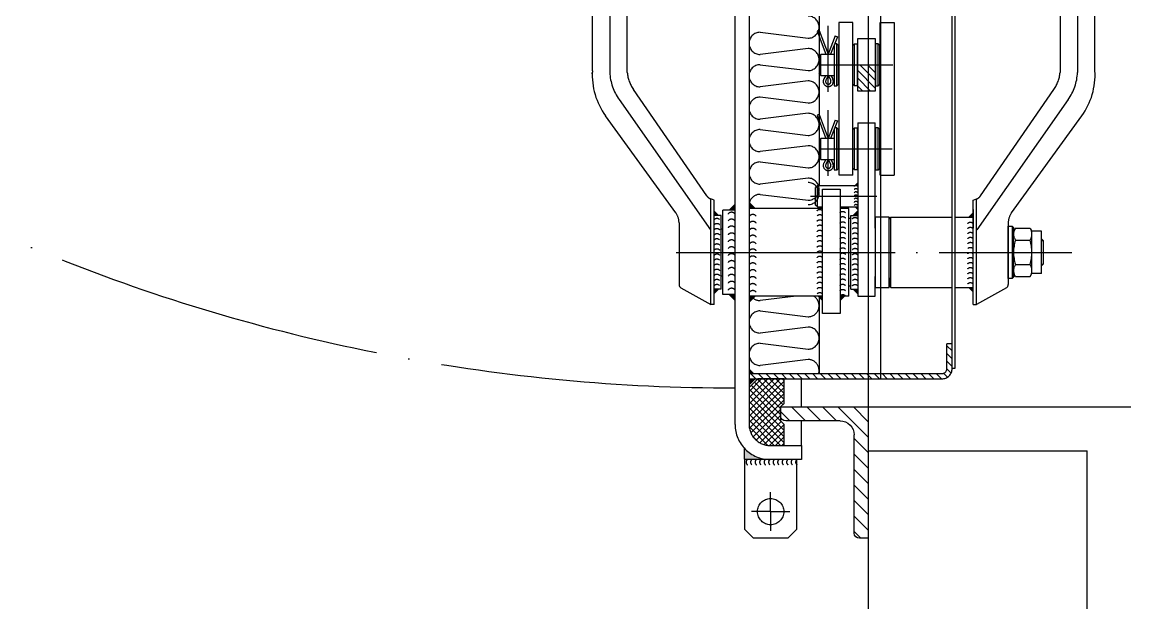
# Model space of a CAD drawing. Extents: x 1551 to 113148, y -1700 to 77018.
# Drawn here: x 23352 to 23985, y 27174 to 27506 of the extents above; entities that cross this region are included whole.
import ezdxf

# ---------------------------------------------------------------- set-up
doc = ezdxf.new("R2010")
doc.units = 0
doc.header["$LTSCALE"] = 500
doc.header["$MEASUREMENT"] = 0
doc.linetypes.add('CENTER', pattern=[3, 2.5, -0.25, 0, -0.25])
doc.linetypes.add('PHANTOM', pattern=[2.1, 1.25, -0.2, 0.125, -0.2, 0.125, -0.2])
doc.layers.get('0').update_dxf_attribs({"linetype": 'CONTINUOUS'})
doc.layers.add('S0PH1', color=7, linetype='PHANTOM')
pattern_1 = [(315, (-22385.13857272742, 4378.36953228787), (2.209708691207962, 2.20970869120796), [])]

# ---------------------------------------------------------------- blocks, each defined once
blk = doc.blocks.new('*U120', base_point=(264.596170203271, -143.4242987370699))
at = {"color": 0, "linetype": 'ByBlock'}
for centre, radius, start, end in [((232.8803225822628, -145.716029284598), 2.502392791018992, 306.9429082326873, 53.05709176731194), ((236.8250198780302, -145.716029284598), 2.50239279101898, 306.9429082326867, 53.0570917673133), ((240.7697171737975, -145.716029284598), 2.50239279101894, 306.9429082326858, 53.05709176731346), ((244.7144144695648, -145.716029284598), 2.50239279101898, 306.9429082326867, 53.0570917673133), ((248.6591117653322, -145.716029284598), 2.50239279101898, 306.9429082326867, 53.0570917673133), ((252.6038090610995, -145.716029284598), 2.50239279101898, 306.9429082326867, 53.0570917673133), ((256.5485063568668, -145.716029284598), 2.502392791019025, 306.9429082326884, 53.0570917673109), ((260.4932036526341, -145.716029284598), 2.502392791019048, 306.9429082326887, 53.0570917673113), ((264.4379009484014, -145.716029284598), 2.502392791019025, 306.9429082326884, 53.0570917673109), ((268.3825982441688, -145.716029284598), 2.502392791019048, 306.9429082326887, 53.0570917673113), ((272.3272955399361, -145.716029284598), 2.502392791019014, 306.9429082326877, 53.05709176731234), ((276.2719928357035, -145.716029284598), 2.502392791019014, 306.9429082326877, 53.05709176731234)]:
    blk.add_arc(centre, radius, start, end, dxfattribs=at)
blk = doc.blocks.new('*U118', base_point=(128.1455001054946, 293.9478394549487))
at = {"color": 0, "linetype": 'ByBlock'}
for centre, radius, start, end in [((105.7253254925412, 295.3219190895367), 1.876794593264289, 306.942908232687, 53.05709176731513), ((108.6232413076537, 295.3219190895368), 1.876794593264243, 306.9429082326859, 53.05709176731409), ((111.5211571227663, 295.3219190895367), 1.876794593264272, 306.9429082326863, 53.05709176731585), ((114.4190729378787, 295.3219190895367), 1.876794593264306, 306.9429082326876, 53.05709176731442), ((117.3169887529913, 295.3219190895368), 1.876794593264201, 306.9429082326842, 53.05709176731585), ((120.2149045681038, 295.3219190895367), 1.876794593264289, 306.942908232687, 53.05709176731513), ((123.1128203832164, 295.3219190895367), 1.876794593264263, 306.9429082326859, 53.05709176731617), ((126.0107361983289, 295.3219190895367), 1.876794593264297, 306.9429082326873, 53.05709176731482), ((128.9086520134414, 295.3219190895367), 1.87679459326428, 306.9429082326866, 53.05709176731545), ((131.8065678285539, 295.3219190895367), 1.876794593264314, 306.942908232688, 53.05709176731409), ((134.7044836436665, 295.3219190895367), 1.876794593264297, 306.9429082326873, 53.05709176731482), ((137.602399458779, 295.3219190895368), 1.876794593264235, 306.9429082326856, 53.05709176731442), ((140.5003152738915, 295.3219190895367), 1.87679459326428, 306.9429082326866, 53.05709176731545), ((143.398231089004, 295.3219190895367), 1.876794593264297, 306.9429082326873, 53.05709176731482)]:
    blk.add_arc(centre, radius, start, end, dxfattribs=at)
blk = doc.blocks.new('*U122', base_point=(575.7573960870468, 1345.550973974253))
at = {"color": 0, "linetype": 'ByBlock'}
for centre, radius, start, end in [((574.3199064861329, 1354.049124044602), 1.876794593319557, 36.9429082347019, 143.057091765903), ((574.319906486133, 1351.477695473203), 1.876794593302292, 36.94290823399941, 143.0570917666096), ((574.319906486133, 1348.906266901803), 1.876794593285074, 36.94290823330046, 143.0570917673086), ((574.319906486133, 1346.334838330403), 1.876794593267719, 36.9429082325959, 143.0570917680132), ((574.319906486133, 1343.763409759003), 1.8767945932505, 36.94290823189686, 143.0570917687123), ((574.319906486133, 1341.191981187448), 1.876794593326481, 36.94290823498143, 143.0570917656277), ((574.3199064861329, 1338.620552616048), 1.876794593309171, 36.94290823428031, 143.0570917663246), ((574.3199064861329, 1336.049124044649), 1.876794593291816, 36.94290823357575, 143.0570917670292)]:
    blk.add_arc(centre, radius, start, end, dxfattribs=at)
blk = doc.blocks.new('*U117', base_point=(112.3284696323399, 372.3700953744262))
at = {"color": 0, "linetype": 'ByBlock'}
for centre, radius, start, end in [((105.5103074330348, 373.8140997678111), 1.876794593264303, 306.9429082326884, 53.05709176731161), ((108.4548495594526, 373.8140997678111), 1.876794593264337, 306.9429082326897, 53.05709176731025), ((111.3993916858704, 373.8140997678111), 1.876794593264354, 306.9429082326905, 53.05709176730953), ((114.3439338122882, 373.8140997678111), 1.876794593264354, 306.9429082326905, 53.05709176730953), ((117.2884759387061, 373.8140997678111), 1.876794593264363, 306.9429082326907, 53.05709176730922), ((120.2330180651239, 373.8140997678111), 1.876794593264371, 306.9429082326911, 53.0570917673089), ((123.1775601915418, 373.8140997678111), 1.87679459326432, 306.942908232689, 53.05709176731097), ((126.1221023179596, 373.8140997678111), 1.876794593264354, 306.9429082326905, 53.05709176730953), ((129.0666444443775, 373.8140997678111), 1.876794593264354, 306.9429082326905, 53.05709176730953), ((132.0111865707953, 373.8140997678111), 1.876794593264354, 306.9429082326905, 53.05709176730953), ((134.9557286972132, 373.8140997678111), 1.87679459326432, 306.942908232689, 53.05709176731097), ((137.9002708236311, 373.8140997678111), 1.87679459326432, 306.942908232689, 53.05709176731097), ((140.8448129500489, 373.8140997678111), 1.876794593264354, 306.9429082326905, 53.05709176730953), ((143.7893550764667, 373.8140997678111), 1.876794593264371, 306.9429082326911, 53.0570917673089)]:
    blk.add_arc(centre, radius, start, end, dxfattribs=at)
blk = doc.blocks.new('*U119', base_point=(118.566279742492, 352.2607413274818))
at = {"color": 0, "linetype": 'ByBlock'}
for centre, radius, start, end in [((100.8784199376304, 353.8426763540574), 1.876794593264243, 306.9429082326859, 53.05709176731409), ((103.8452677578558, 353.8426763540574), 1.876794593264235, 306.9429082326856, 53.05709176731442), ((106.8121155780812, 353.8426763540574), 1.876794593264286, 306.9429082326876, 53.05709176731234), ((109.7789633983067, 353.8426763540574), 1.876794593264252, 306.9429082326863, 53.05709176731377), ((112.7458112185321, 353.8426763540574), 1.876794593264278, 306.9429082326873, 53.05709176731273), ((115.7126590387575, 353.8426763540573), 1.876794593264314, 306.942908232688, 53.05709176731409), ((118.679506858983, 353.8426763540574), 1.87679459326426, 306.9429082326866, 53.05709176731346), ((121.6463546792084, 353.8426763540574), 1.876794593264252, 306.9429082326863, 53.05709176731377), ((124.6132024994338, 353.8426763540573), 1.876794593264323, 306.9429082326884, 53.05709176731377), ((127.5800503196593, 353.8426763540574), 1.876794593264269, 306.942908232687, 53.05709176731313), ((130.5468981398848, 353.8426763540574), 1.876794593264235, 306.9429082326856, 53.05709176731442), ((133.5137459601101, 353.8426763540573), 1.876794593264332, 306.9429082326887, 53.05709176731346), ((136.4805937803356, 353.8426763540574), 1.876794593264286, 306.9429082326876, 53.05709176731234), ((139.4474416005611, 353.8426763540574), 1.876794593264235, 306.9429082326856, 53.05709176731442), ((142.4142894207864, 353.8426763540573), 1.876794593264349, 306.9429082326894, 53.05709176731273), ((145.3811372410119, 353.8426763540574), 1.876794593264286, 306.9429082326876, 53.05709176731234), ((148.3479850612374, 353.8426763540574), 1.876794593264252, 306.9429082326863, 53.05709176731377)]:
    blk.add_arc(centre, radius, start, end, dxfattribs=at)
blk = doc.blocks.new('*U121', base_point=(-680.5719226035053, 2582.549248512862))
at = {"color": 0, "linetype": 'ByBlock'}
for centre, radius, start, end in [((-688.5167738755375, 2581.580120256605), 1.251196395509763, 306.9429082326935, 53.05709176730642), ((-686.6988130284823, 2581.580120256605), 1.251196395509695, 306.9429082326894, 53.05709176731065), ((-684.8808521814274, 2581.580120256605), 1.2511963955099, 306.9429082327018, 53.05709176729819), ((-683.0628913343721, 2581.580120256605), 1.251196395509831, 306.9429082326977, 53.05709176730234), ((-681.2449304873169, 2581.580120256605), 1.251196395509763, 306.9429082326935, 53.05709176730642), ((-679.4269696402615, 2581.580120256605), 1.251196395509695, 306.9429082326894, 53.05709176731065), ((-677.6090087932063, 2581.580120256605), 1.251196395509626, 306.9429082326852, 53.05709176731482)]:
    blk.add_arc(centre, radius, start, end, dxfattribs=at)
blk = doc.blocks.new('75X50X8')
for p, q in [((0, 0), (0, -50)), ((5, 0), (0, 0)), ((8, -34), (8, -3)), ((72, -42), (16, -42)), ((0, -50), (75, -50)), ((75, -50), (75, -45))]:
    blk.add_line(p, q)
for centre, radius, start, end in [((5, -3), 3, 0, 90), ((16, -34), 8, 180, 270), ((72, -45), 3, 0, 90)]:
    blk.add_arc(centre, radius, start, end)
blk = doc.blocks.new('*U116', base_point=(122.7478308028185, 434.396861697825))
at = {"color": 0, "linetype": 'ByBlock'}
for centre, radius, start, end in [((106.5600979544565, 435.8140997678111), 1.876794593264417, 306.9429082326922, 53.05709176730994), ((109.4336558556251, 435.8140997678111), 1.8767945932644, 306.9429082326915, 53.05709176731065), ((112.3072137567937, 435.8140997678111), 1.876794593264346, 306.9429082326901, 53.05709176730986), ((115.1807716579622, 435.8140997678111), 1.876794593264363, 306.9429082326907, 53.05709176730922), ((118.0543295591307, 435.8140997678111), 1.876794593264451, 306.9429082326935, 53.05709176730857), ((120.9278874602993, 435.8140997678111), 1.876794593264417, 306.9429082326922, 53.05709176730994), ((123.8014453614678, 435.8140997678111), 1.876794593264434, 306.9429082326928, 53.05709176730922), ((126.6750032626365, 435.8140997678111), 1.876794593264374, 306.9429082326905, 53.05709176731161), ((129.548561163805, 435.8140997678111), 1.8767945932644, 306.9429082326915, 53.05709176731065), ((132.4221190649735, 435.8140997678111), 1.876794593264434, 306.9429082326928, 53.05709176730922), ((135.2956769661422, 435.8140997678111), 1.876794593264365, 306.9429082326901, 53.05709176731194), ((138.1692348673107, 435.8140997678111), 1.8767945932644, 306.9429082326915, 53.05709176731065), ((141.0427927684792, 435.8140997678111), 1.8767945932644, 306.9429082326915, 53.05709176731065)]:
    blk.add_arc(centre, radius, start, end, dxfattribs=at)
blk = doc.blocks.new('Weathertight 1000')
at = {"linetype": 'CENTER', "ltscale": 100}
h = blk.add_hatch(dxfattribs=at)
h.set_pattern_fill('ANSI31', color=256, scale=25, angle=180, style=0)
h.set_pattern_definition(pattern_1)
h.paths.add_polyline_path([(-14837.1998900457, 11585.0120960372), (-14837.1998900457, 11600.01209603719), (-14827.1998900457, 11600.0120960372), (-14827.1998900457, 11585.0120960372)])
h = blk.add_hatch(dxfattribs=at)
h.set_pattern_fill('ANSI31', color=256, scale=25, angle=180, style=0)
h.set_pattern_definition(pattern_1)
edge = h.paths.add_edge_path()
edge.add_line((-14899.21950020859, 11420.79071582822), (-14899.2195002086, 11423.79071582823))
edge.add_line((-14899.2195002086, 11423.79071582823), (-14789.21950021409, 11423.79071582823))
edge.add_ellipse((-14789.21950021409, 11426.79071582823), major_axis=(-2.121320343560001, 2.121320343560001), ratio=0.9999999999996624, start_angle=134.9999999999903, end_angle=225.0000000000097)
edge.add_line((-14786.21950021409, 11426.79071582823), (-14786.21950021409, 11440.79071582823))
edge.add_line((-14786.21950021409, 11440.79071582823), (-14783.21950021409, 11440.79071582823))
edge.add_line((-14783.21950021409, 11440.79071582823), (-14783.21950021409, 11426.79071582823))
edge.add_ellipse((-14789.21950021409, 11426.79071582823), major_axis=(4.242640687120388, 4.242640687120388), ratio=0.9999999999994803, start_angle=225.0000000000149, end_angle=314.9999999999851, ccw=False)
edge.add_line((-14789.21950021409, 11420.79071582823), (-14899.21950020859, 11420.79071582822))
h = blk.add_hatch(dxfattribs=at)
h.set_pattern_fill('ANSI37', color=256, scale=20, angle=180, style=0)
h.set_pattern_definition([(315, (-22385.13857272742, 4378.36953228787), (1.767766952966369, 1.767766952966369), []), (45.00000000000001, (-22385.13857272742, 4378.36953228787), (-1.767766952966369, 1.767766952966369), [])])
edge = h.paths.add_edge_path()
edge.add_line((-14899.21950020843, 11415.79071582835), (-14894.21950020842, 11420.79071582835))
edge.add_line((-14894.21950020842, 11420.79071582835), (-14879.21950020843, 11420.79071582835))
edge.add_line((-14879.21950020843, 11420.79071582835), (-14879.21950020843, 11406.790715828))
edge.add_line((-14879.21950020843, 11406.790715828), (-14881.2195002084, 11404.79071582835))
edge.add_line((-14881.2195002084, 11404.79071582835), (-14881.2195002084, 11396.79071582835))
edge.add_line((-14881.2195002084, 11396.79071582835), (-14879.21950020843, 11394.79071582847))
edge.add_line((-14879.21950020843, 11394.79071582847), (-14879.21950020843, 11382.79071582835))
edge.add_line((-14879.21950020843, 11382.79071582835), (-14887.21950020843, 11382.79071582835))
edge.add_ellipse((-14887.21950020843, 11394.79071582835), major_axis=(8.485281374240003, 8.485281374240005), ratio=0.9999999999996624, start_angle=134.9999999999903, end_angle=225.0000000000097, ccw=False)
edge.add_line((-14899.21950020843, 11394.79071582835), (-14899.21950020843, 11415.79071582835))
h = blk.add_hatch(dxfattribs=at)
h.set_pattern_fill('ANSI31', color=256, scale=50, angle=-90.00000000000001, style=0)
h.set_pattern_definition([(314.9999999999999, (-22385.13857272741, 4378.369532180666), (4.419417382415924, 4.41941738241592), [])])
edge = h.paths.add_edge_path()
edge.add_line((-14839.21950020843, 11388.79071572109), (-14839.21950020843, 11332.79071572109))
edge.add_ellipse((-14836.21950020843, 11332.79071572109), major_axis=(2.12132034356182, 2.12132034356182), ratio=0.9999999999979474, start_angle=134.9999999999412, end_angle=225.0000000000588)
edge.add_line((-14836.21950020843, 11329.79071572109), (-14831.21950020843, 11329.79071572109))
edge.add_line((-14831.21950020843, 11329.79071572109), (-14831.21950020843, 11395.29660523156))
edge.add_line((-14831.21950020843, 11395.29660523156), (-14831.21950020843, 11404.79071572109))
edge.add_line((-14831.21950020843, 11404.79071572109), (-14881.12066916433, 11404.79071572109))
edge.add_line((-14881.12066916433, 11404.79071572109), (-14881.21950020843, 11404.69188467698))
edge.add_line((-14881.21950020843, 11404.69188467698), (-14881.21950020843, 11399.79071572109))
edge.add_ellipse((-14878.21950020843, 11399.79071572109), major_axis=(2.12132034356182, 2.12132034356182), ratio=0.9999999999979474, start_angle=134.9999999999412, end_angle=225.0000000000588)
edge.add_line((-14878.21950020843, 11396.79071572109), (-14847.21950020843, 11396.79071572109))
edge.add_ellipse((-14847.21950020843, 11388.79071572109), major_axis=(5.656854249493335, 5.656854249493335), ratio=0.9999999999996624, start_angle=314.99999999999034, end_angle=405.00000000000966, ccw=False)
h = blk.add_hatch(color=256, dxfattribs=at)
edge = h.paths.add_edge_path()
edge.add_ellipse((-14887.21950020842, 11394.79071582823), major_axis=(-14.14213562374937, 14.14213562374937), ratio=0.9999999999988243, start_angle=87.7176312567118, end_angle=134.9999999999454, ccw=False)
edge.add_line((-14901.91361770248, 11381.22300006356), (-14901.90458993705, 11375.03685308033))
edge.add_line((-14901.90458993705, 11375.03685308034), (-14901.90458993705, 11374.79071582823))
edge.add_line((-14901.90458993705, 11374.79071582823), (-14887.21950020843, 11374.79071582823))
for p, q in [((-14907.21950020843, 11394.79071582823), (-14907.21950021295, 12426.14506079681)), ((-14899.21950021289, 12414.79386003291), (-14899.21950020843, 11394.79071582823)), ((-14988.69216452586, 11596.62254092838), (-14988.69216452586, 11801.09119697985)), ((-14968.75714828593, 11595.66879462264), (-14968.75714828593, 11801.09119697985)), ((-14721.64263180546, 11801.09119697982), (-14721.64263180546, 11595.66879462262)), ((-14701.70761556552, 11596.62254092835), (-14701.70761556552, 11801.09119697982)), ((-14859.23438003253, 11735.82622916238), (-14859.23438003253, 11531.0120960372)), ((-14847.9885760874, 11624.27358926838), (-14847.9885760874, 11536.97658270305)), ((-14839.9885760874, 11624.27358926838), (-14847.9885760874, 11624.27358926838)), ((-14839.9885760874, 11536.97658270305), (-14839.9885760874, 11624.27358926838)), ((-14824.41120400398, 11536.97658270305), (-14824.41120400398, 11624.27358926838)), ((-14824.41120400398, 11624.27358926838), (-14816.41120400398, 11624.27358926838)), ((-14816.41120400398, 11624.27358926838), (-14816.41120400398, 11536.97658270305)), ((-14892.90342657047, 11618.60242506836), (-14865.53557385262, 11615.2203481802)), ((-14859.21853010402, 11619.69862004409), (-14860.39573959525, 11619.24760937135)), ((-14860.39573959525, 11619.24760937135), (-14855.33857608741, 11606.04760937135)), ((-14859.21853010402, 11619.69862004409), (-14853.9885760874, 11606.04760937135)), ((-14853.9885760874, 11584.64760937134), (-14853.9885760874, 11622.24760937135)), ((-14849.98460110299, 11616.49862004409), (-14853.9885760874, 11606.04760937135)), ((-14848.80739161176, 11616.04760937135), (-14852.6385760874, 11606.04760937135)), ((-14850.57726212911, 11611.42796620721), (-14850.57726212911, 11588.0120960372)), ((-14849.01476212911, 11612.0120960372), (-14850.35347121547, 11612.0120960372)), ((-14849.98460110299, 11616.49862004409), (-14848.80739161176, 11616.04760937135)), ((-14849.01476212911, 11588.0120960372), (-14849.01476212911, 11612.0120960372)), ((-14849.01476212911, 11612.0120960372), (-14848.07726212911, 11611.0745960372)), ((-14848.07726212911, 11588.9495960372), (-14848.07726212911, 11611.0745960372)), ((-14838.96239004569, 11612.0120960372), (-14839.89989004569, 11611.0745960372)), ((-14839.89989004569, 11588.9495960372), (-14839.89989004569, 11611.0745960372)), ((-14838.96239004569, 11588.0120960372), (-14838.96239004569, 11612.0120960372)), ((-14838.96239004569, 11612.0120960372), (-14837.39989004569, 11612.0120960372)), ((-14837.39989004569, 11612.0120960372), (-14837.39989004569, 11588.0120960372)), ((-14825.43739004569, 11612.0120960372), (-14826.99989004569, 11612.0120960372)), ((-14826.99989004569, 11612.0120960372), (-14826.99989004569, 11588.0120960372)), ((-14825.43739004569, 11588.0120960372), (-14825.43739004569, 11612.0120960372)), ((-14825.43739004569, 11612.0120960372), (-14824.49989004569, 11611.0745960372)), ((-14824.49989004569, 11588.9495960372), (-14824.49989004569, 11611.0745960372)), ((-14865.53557385262, 11609.35235467437), (-14892.90342657047, 11605.97027778621)), ((-14858.1998900457, 11606.0120960372), (-14859.1998900457, 11605.0120960372)), ((-14859.1998900457, 11605.0120960372), (-14859.1998900457, 11595.0120960372)), ((-14850.57726212911, 11606.0120960372), (-14858.1998900457, 11606.0120960372)), ((-14858.1998900457, 11594.0120960372), (-14858.1998900457, 11606.0120960372)), ((-14892.90342657047, 11600.10228428039), (-14865.53557385262, 11596.72020739222)), ((-14988.68104224777, 11593.92567976768), (-14988.75714828593, 11595.66879462263)), ((-14858.1998900457, 11594.0120960372), (-14859.1998900457, 11595.0120960372)), ((-14858.1998900457, 11594.0120960372), (-14853.9885760874, 11594.0120960372)), ((-14855.358698852, 11594.0120960372), (-14856.51168485909, 11591.97726741656)), ((-14854.00611732177, 11594.0120960372), (-14855.37829397832, 11591.23403794278)), ((-14853.9885760874, 11594.0120960372), (-14850.6385760874, 11594.0120960372)), ((-14853.97103485304, 11594.0120960372), (-14852.59885819649, 11591.23403794278)), ((-14852.6184533228, 11594.0120960372), (-14851.46546731571, 11591.97726741656)), ((-14923.35133014902, 11525.27306827622), (-14965.21629520988, 11585.94038075057)), ((-14865.53557385262, 11590.8522138864), (-14892.90342657047, 11587.47013699824)), ((-14850.57726212911, 11588.0120960372), (-14849.01476212911, 11588.0120960372)), ((-14849.01476212911, 11588.0120960372), (-14848.07726212911, 11588.9495960372)), ((-14838.96239004569, 11588.0120960372), (-14839.89989004569, 11588.9495960372)), ((-14837.39989004569, 11588.0120960372), (-14838.96239004569, 11588.0120960372)), ((-14826.99989004569, 11588.0120960372), (-14825.43739004569, 11588.0120960372)), ((-14825.43739004569, 11588.0120960372), (-14824.49989004569, 11588.9495960372)), ((-14767.04844994237, 11525.27306827619), (-14725.18348488151, 11585.94038075053)), ((-14865.53557385262, 11578.22006660425), (-14892.90342657047, 11581.60214349241)), ((-14941.1031036772, 11515.62572796154), (-14981.14429375993, 11570.86846119583)), ((-14865.53557385262, 11572.35207309842), (-14892.90342657047, 11568.96999621026)), ((-14859.21853010402, 11571.69862004409), (-14860.39573959525, 11571.24760937135)), ((-14860.39573959525, 11571.24760937135), (-14855.33857608741, 11558.04760937135)), ((-14859.21853010402, 11571.69862004409), (-14853.9885760874, 11558.04760937135)), ((-14849.98460110299, 11568.49862004409), (-14853.9885760874, 11558.04760937135)), ((-14848.80739161176, 11568.04760937135), (-14852.6385760874, 11558.04760937135)), ((-14849.98460110299, 11568.49862004409), (-14848.80739161176, 11568.04760937135)), ((-14837.1998900457, 11567.0120960372), (-14827.1998900457, 11567.0120960372)), ((-14824.41120400398, 11568.97658270305), (-14824.41120400398, 11536.97658270305)), ((-14749.2966764142, 11515.62572796151), (-14709.25548633147, 11570.8684611958)), ((-14892.90342657047, 11563.10200270444), (-14865.53557385262, 11559.71992581627)), ((-14850.57726212911, 11563.42796620721), (-14850.57726212911, 11540.0120960372)), ((-14849.01476212911, 11564.0120960372), (-14850.35347121547, 11564.0120960372)), ((-14849.01476212911, 11540.0120960372), (-14849.01476212911, 11564.0120960372)), ((-14849.01476212911, 11564.0120960372), (-14848.07726212911, 11563.0745960372)), ((-14848.07726212911, 11540.9495960372), (-14848.07726212911, 11563.0745960372)), ((-14838.96239004569, 11564.0120960372), (-14839.89989004569, 11563.0745960372)), ((-14839.89989004569, 11540.9495960372), (-14839.89989004569, 11563.0745960372)), ((-14838.96239004569, 11540.0120960372), (-14838.96239004569, 11564.0120960372)), ((-14838.96239004569, 11564.0120960372), (-14837.39989004569, 11564.0120960372)), ((-14837.39989004569, 11564.0120960372), (-14837.39989004569, 11540.0120960372)), ((-14826.99989004569, 11564.0120960372), (-14826.99989004569, 11540.0120960372)), ((-14825.43739004569, 11564.0120960372), (-14826.99989004569, 11564.0120960372)), ((-14825.43739004569, 11540.0120960372), (-14825.43739004569, 11564.0120960372)), ((-14825.43739004569, 11564.0120960372), (-14824.49989004569, 11563.0745960372)), ((-14824.49989004569, 11540.9495960372), (-14824.49989004569, 11563.0745960372)), ((-14865.53557385262, 11553.85193231045), (-14892.90342657047, 11550.46985542229)), ((-14859.1998900457, 11557.0120960372), (-14858.1998900457, 11558.0120960372)), ((-14859.1998900457, 11557.0120960372), (-14859.1998900457, 11547.0120960372)), ((-14853.9885760874, 11558.0120960372), (-14858.1998900457, 11558.0120960372)), ((-14858.1998900457, 11546.0120960372), (-14858.1998900457, 11558.0120960372)), ((-14850.6385760874, 11558.0120960372), (-14853.9885760874, 11558.0120960372)), ((-14892.90342657047, 11544.60186191646), (-14865.53557385262, 11541.2197850283)), ((-14859.1998900457, 11547.0120960372), (-14858.1998900457, 11546.0120960372)), ((-14858.1998900457, 11546.0120960372), (-14853.9885760874, 11546.0120960372)), ((-14855.358698852, 11546.0120960372), (-14856.51168485909, 11543.97726741656)), ((-14854.00611732177, 11546.0120960372), (-14855.37829397832, 11543.23403794278)), ((-14853.9885760874, 11546.0120960372), (-14850.6385760874, 11546.0120960372)), ((-14853.97103485304, 11546.0120960372), (-14852.59885819649, 11543.23403794278)), ((-14852.6184533228, 11546.0120960372), (-14851.46546731571, 11543.97726741656)), ((-14865.53557385262, 11535.35179152247), (-14892.90342657047, 11531.96971463431)), ((-14850.57726212911, 11540.0120960372), (-14849.01476212911, 11540.0120960372)), ((-14849.01476212911, 11540.0120960372), (-14848.07726212911, 11540.9495960372)), ((-14839.9885760874, 11536.97658270305), (-14847.85929922236, 11536.97658270305)), ((-14838.96239004569, 11540.0120960372), (-14839.89989004569, 11540.9495960372)), ((-14837.39989004569, 11540.0120960372), (-14838.96239004569, 11540.0120960372)), ((-14826.99989004569, 11540.0120960372), (-14825.43739004569, 11540.0120960372)), ((-14825.43739004569, 11540.0120960372), (-14824.49989004569, 11540.9495960372)), ((-14824.41120400398, 11536.97658270305), (-14816.41120400398, 11536.97658270305)), ((-14860.1998900457, 11531.0120960372), (-14861.1998900457, 11530.0120960372)), ((-14861.1998900457, 11520.0120960372), (-14861.1998900457, 11530.0120960372)), ((-14860.1998900457, 11519.0120960372), (-14860.1998900457, 11531.0120960372)), ((-14837.1998900457, 11531.0120960372), (-14860.1998900457, 11531.0120960372)), ((-14919.1998900457, 11522.71515233564), (-14921.08902896152, 11523.46892198022)), ((-14921.0326238755, 11463.30903973876), (-14921.0326238755, 11523.44641625485)), ((-14919.1998900457, 11463.30903973876), (-14919.1998900457, 11522.71515233564)), ((-14892.90342657047, 11526.10172112849), (-14865.53557385262, 11522.71964424032)), ((-14771.1998900457, 11522.71515233562), (-14769.31075112987, 11523.46892198019)), ((-14771.1998900457, 11463.30903973873), (-14771.1998900457, 11522.71515233562)), ((-14769.36715621589, 11463.30903973873), (-14769.36715621589, 11523.44641625482)), ((-14914.1998900457, 11469.0120960372), (-14914.1998900457, 11517.0120960372)), ((-14907.31365761805, 11517.0120960372), (-14914.1998900457, 11517.0120960372)), ((-14857.1998900457, 11518.0120960372), (-14899.1998900457, 11518.0120960372)), ((-14860.1998900457, 11519.0120960372), (-14861.1998900457, 11520.0120960372)), ((-14860.1998900457, 11519.0120960372), (-14857.1998900457, 11519.0120960372)), ((-14859.23438003253, 11519.0120960372), (-14859.23438003253, 11518.0120960372)), ((-14847.1998900457, 11519.0120960372), (-14837.1998900457, 11519.0120960372)), ((-14842.1998900457, 11518.0120960372), (-14847.1998900457, 11518.0120960372)), ((-14842.1998900457, 11468.0120960372), (-14842.1998900457, 11518.0120960372)), ((-14771.1998900457, 11517.47281761197), (-14771.1998900457, 11506.86850249772)), ((-14939.1998900457, 11509.75699296131), (-14939.1998900457, 11474.58266392184)), ((-14915.1998900457, 11514.0120960372), (-14919.1998900457, 11514.0120960372)), ((-14915.1998900457, 11472.0120960372), (-14915.1998900457, 11514.0120960372)), ((-14914.1998900457, 11512.41209603719), (-14914.1998900457, 11513.0120960372)), ((-14842.1998900457, 11512.5120960372), (-14842.1998900457, 11512.5120960372)), ((-14842.1998900457, 11512.41209603719), (-14842.1998900457, 11512.5120960372)), ((-14841.1998900457, 11512.41209603719), (-14842.1998900457, 11512.41209603719)), ((-14841.1998900457, 11472.0120960372), (-14841.1998900457, 11514.0120960372)), ((-14841.1998900457, 11514.0120960372), (-14837.1998900457, 11514.0120960372)), ((-14819.1998900457, 11512.0120960372), (-14818.1998900457, 11513.0120960372)), ((-14819.1998900457, 11506.86850249775), (-14819.1998900457, 11512.0120960372)), ((-14819.1998900457, 11507.5120960372), (-14819.1998900457, 11512.0120960372)), ((-14818.1998900457, 11513.01209603717), (-14783.21950021409, 11513.01209603717)), ((-14818.1998900457, 11473.01209603717), (-14818.1998900457, 11513.01209603717)), ((-14781.71950021286, 11513.01209603717), (-14771.1998900457, 11513.01209603717)), ((-14771.1998900457, 11512.01209603717), (-14771.1998900457, 11507.51209603717)), ((-14751.1998900457, 11509.75699296128), (-14751.1998900457, 11474.58266392181)), ((-14751.1998900457, 11478.01209603717), (-14751.1998900457, 11508.01209603717)), ((-14751.1998900457, 11508.01209603717), (-14748.9498900457, 11508.01209603717)), ((-14748.9498900457, 11508.01209603717), (-14748.9498900457, 11478.01209603717)), ((-14748.9498900457, 11508.01209603717), (-14748.1998900457, 11507.26209603717)), ((-14748.1998900457, 11507.26209603717), (-14748.1998900457, 11505.01209603717)), ((-14747.126018545, 11506.87209603717), (-14748.1998900457, 11505.01209603717)), ((-14748.1998900457, 11481.01209603717), (-14748.1998900457, 11505.01209603717)), ((-14747.126018545, 11506.87209603717), (-14738.77376154638, 11506.87209603717)), ((-14738.77376154638, 11506.87209603717), (-14737.6998900457, 11505.01209603717)), ((-14732.1998900457, 11505.01209603717), (-14737.6998900457, 11505.01209603717)), ((-14737.6998900457, 11481.01209603717), (-14737.6998900457, 11505.01209603717)), ((-14737.6998900457, 11505.01209603717), (-14737.6998900457, 11505.01209603717)), ((-14732.1998900457, 11481.01209603717), (-14732.1998900457, 11505.01209603717)), ((-14747.126018545, 11499.94209603716), (-14738.77376154638, 11499.94209603716)), ((-14732.1998900457, 11500.78509603717), (-14731.1998900457, 11499.78509603717)), ((-14732.1998900457, 11499.78509603717), (-14731.1998900457, 11499.78509603717)), ((-14731.1998900457, 11499.78509603717), (-14731.1998900457, 11486.23909603717)), ((-14747.126018545, 11486.08209603716), (-14738.77376154638, 11486.08209603716)), ((-14732.1998900457, 11485.23909603717), (-14731.1998900457, 11486.23909603717)), ((-14732.1998900457, 11486.23909603717), (-14731.1998900457, 11486.23909603717)), ((-14915.1998900457, 11479.5120960372), (-14914.1998900457, 11479.5120960372)), ((-14819.1998900457, 11478.5120960372), (-14819.1998900457, 11474.0120960372)), ((-14748.9498900457, 11478.01209603717), (-14751.1998900457, 11478.01209603717)), ((-14748.9498900457, 11478.01209603717), (-14748.1998900457, 11478.76209603717)), ((-14747.126018545, 11479.15209603717), (-14748.1998900457, 11481.01209603717)), ((-14748.1998900457, 11481.01209603717), (-14748.1998900457, 11478.76209603717)), ((-14747.126018545, 11479.15209603717), (-14738.77376154638, 11479.15209603717)), ((-14738.77376154638, 11479.15209603717), (-14737.6998900457, 11481.01209603717)), ((-14732.1998900457, 11481.01209603717), (-14737.6998900457, 11481.01209603717)), ((-14737.6998900457, 11481.01209603717), (-14737.6998900457, 11481.01209603717)), ((-14938.17147923596, 11472.83451791955), (-14921.0326238755, 11463.30903973876)), ((-14915.1998900457, 11472.0120960372), (-14919.1998900457, 11472.0120960372)), ((-14914.1998900457, 11473.5120960372), (-14914.1998900457, 11473.61209603721)), ((-14841.1998900457, 11473.61209603721), (-14842.1998900457, 11473.61209603721)), ((-14842.1998900457, 11473.5120960372), (-14842.1998900457, 11473.61209603721)), ((-14842.1998900457, 11473.5120960372), (-14842.1998900457, 11473.5120960372)), ((-14841.1998900457, 11472.0120960372), (-14837.1998900457, 11472.0120960372)), ((-14819.1998900457, 11474.0120960372), (-14818.1998900457, 11473.0120960372)), ((-14818.1998900457, 11473.01209603717), (-14783.21950021409, 11473.01209603717)), ((-14781.71950021286, 11473.01209603717), (-14771.1998900457, 11473.01209603717)), ((-14752.22830085543, 11472.83451791952), (-14769.36715621589, 11463.30903973873)), ((-14907.31365761805, 11469.0120960372), (-14914.1998900457, 11469.0120960372)), ((-14857.1998900457, 11468.0120960372), (-14899.1998900457, 11468.0120960372)), ((-14859.23438003253, 11468.0120960372), (-14859.23438003253, 11423.79071582823)), ((-14842.1998900457, 11468.0120960372), (-14847.1998900457, 11468.0120960372)), ((-14919.1998900457, 11463.30903973876), (-14921.0326238755, 11463.30903973876)), ((-14771.1998900457, 11463.30903973873), (-14769.36715621589, 11463.30903973873)), ((-14783.21950021409, 11440.79071582823), (-14786.21950021409, 11440.79071582823)), ((-14899.21950020858, 11423.79071582823), (-14788.93866511364, 11423.79071582823)), ((-14899.21950020856, 11420.79071582822), (-14788.93866511364, 11420.79071582823)), ((-14869.21950020843, 11404.79071572107), (-14869.21950020843, 11420.79071582822)), ((-14899.20002066814, 11416.03378323822), (-14899.1851963824, 11416.01895895248)), ((-14879.21950020843, 11406.790715828), (-14881.2195002084, 11404.79071582835)), ((-14881.2195002084, 11404.79071582835), (-14881.2195002084, 11396.79071582835)), ((-14881.2195002084, 11396.79071582835), (-14879.21950020843, 11394.79071582847)), ((-14869.21950020843, 11382.79071582823), (-14869.21950020843, 11396.79071572109)), ((-14887.21950020843, 11382.79071582823), (-14869.21950020843, 11382.79071582823)), ((-14869.21950020843, 11382.79071582823), (-14869.21950020843, 11374.79071582823)), ((-14901.90458993705, 11375.03685308034), (-14901.91361770248, 11381.22300006356)), ((-14901.90458993705, 11375.03685308034), (-14901.90458993705, 11335.03685308034)), ((-14871.90458993705, 11374.79071582823), (-14901.90458993705, 11374.79071582823)), ((-14869.21950020843, 11374.79071582823), (-14887.21950020843, 11374.79071582823)), ((-14871.90458993705, 11335.03685308034), (-14871.90458993705, 11374.79071582823)), ((-14901.90458993705, 11335.03685308034), (-14896.90458993705, 11330.03685308034)), ((-14896.90458993705, 11330.03685308034), (-14901.90458993705, 11335.03685308034)), ((-14876.90458993705, 11330.03685308034), (-14871.90458993705, 11335.03685308034)), ((-14896.90458993705, 11330.03685308034), (-14876.90458993705, 11330.03685308034))]:
    blk.add_line(p, q, dxfattribs=at)
blk.add_line((-14824.04143288045, 11420.79071582823), (-14824.04143288045, 12388.79071582823))
at = {"linetype": 'CENTER', "ltscale": 0.1}
for p, q in [((-14858.10367136607, 11600.0120960372), (-14817.04435021325, 11600.0120960372)), ((-14853.9885760874, 11536.64760937134), (-14853.9885760874, 11574.24760937135)), ((-14857.98255700245, 11552.0120960372), (-14817.47998034544, 11552.0120960372)), ((-14864.1998900457, 11525.0120960372), (-14826.1998900457, 11525.0120960372)), ((-14940.83417126296, 11493.0120960372), (-14714.95128695488, 11493.0120960372)), ((-14886.90458993705, 11345.03685308034), (-14886.90458993705, 11356.03685308034)), ((-14886.90458993705, 11345.03685308034), (-14897.90458993705, 11345.03685308034)), ((-14886.90458993705, 11345.03685308034), (-14886.90458993705, 11334.03685308034)), ((-14886.90458993705, 11345.03685308034), (-14875.90458993705, 11345.03685308034))]:
    blk.add_line(p, q, dxfattribs=at)
at = {"linetype": 'CENTER', "ltscale": 100}
for points in [[(-14781.71950021286, 11426.79071582823), (-14783.21950021409, 11426.79071582823), (-14783.21950021409, 12382.79071582823), (-14781.71950021286, 12382.79071582823)], [(-14837.1998900457, 11585.0120960372), (-14837.1998900457, 11615.0120960372), (-14827.1998900457, 11615.0120960372), (-14827.1998900457, 11585.0120960372)], [(-14847.1998900457, 11529.0120960372), (-14847.1998900457, 11458.0120960372), (-14857.1998900457, 11458.0120960372), (-14857.1998900457, 11529.0120960372)], [(-14827.1998900457, 11479.15568957666), (-14827.1998900457, 11473.0120960372), (-14819.1998900457, 11473.0120960372), (-14819.1998900457, 11493.0120960372), (-14819.1998900457, 11513.0120960372), (-14827.1998900457, 11513.0120960372), (-14827.1998900457, 11506.86850249775)]]:
    blk.add_lwpolyline(points, close=True, dxfattribs=at)
at = {"linetype": 'CENTER', "ltscale": 0.1}
for points in [[(-14932.38927900328, 11838.95029521699), (-14958.95276882563, 11829.28197560343, 0.2732954664312972), (-14978.69216452587, 11804.82211601255), (-14978.78248475049, 11595.66731873291, 0.1390558758636014), (-14973.40781565277, 11580.20461638707), (-14921.26244973498, 11505.83435988204)], [(-14758.01050108811, 11838.95029521696), (-14731.44701126575, 11829.28197560339, -0.2732954664312972), (-14711.70761556552, 11804.82211601251), (-14711.6172953409, 11595.66731873287, -0.1390558758636014), (-14716.99196443862, 11580.20461638703), (-14769.13733035641, 11505.83435988201)]]:
    blk.add_lwpolyline(points, format="xyb", dxfattribs=at)
at = {"linetype": 'CENTER', "ltscale": 100}
for points in [[(-14837.1998900457, 11567.0120960372), (-14837.1998900457, 11525.0120960372), (-14837.1998900457, 11493.0120960372), (-14837.1998900457, 11472.0120960372)], [(-14827.1998900457, 11506.86850249775), (-14827.1998900457, 11524.0120960372), (-14827.1998900457, 11567.0120960372)], [(-14915.1998900457, 11506.5120960372), (-14914.1998900457, 11506.5120960372)], [(-14837.1998900457, 11479.15568957666), (-14837.1998900457, 11468.0120960372), (-14827.1998900457, 11468.0120960372), (-14827.1998900457, 11479.15568957666)], [(-14786.21950021409, 11426.79071582823), (-14786.21950021409, 11440.79071582823)]]:
    blk.add_lwpolyline(points, dxfattribs=at)
for points in [[(-14859.47977361163, 11423.79071582823, 0.4987105433970418), (-14865.5504536736, 11431.85024288845), (-14892.91830639145, 11428.46816600028, -0.9999999999999999), (-14892.91830639145, 11441.10031328244), (-14865.5504536736, 11437.71823639427, 0.9999999999999999), (-14865.5504536736, 11450.35038367643), (-14892.91830639145, 11446.96830678826, -0.9999999999999999), (-14892.91830639145, 11459.60045407042), (-14865.5504536736, 11456.21837718225, 0.7683061710719771), (-14862.40590455641, 11468.0120960372, 0.7683061710719771)], [(-14872.33503795976, 11468.0120960372), (-14892.91830639145, 11465.46844757623, -0.2369664343132039), (-14897.9840338318, 11468.0120960372)], [(-14879.21950020843, 11406.790715828), (-14879.21950020843, 11420.79071582835), (-14894.21950020843, 11420.79071582835), (-14899.21950020843, 11415.79071582835), (-14899.21950020843, 11394.79071582835, 0.4142135623730951), (-14887.21950020843, 11382.79071582835), (-14879.21950020843, 11382.79071582835), (-14879.21950020843, 11394.79071582847)], [(-14896.90497793576, 11330.03724107904, 0.00311450733894636), (-14896.84268960162, 11330.03685308034)]]:
    blk.add_lwpolyline(points, format="xyb", dxfattribs=at)
blk.add_circle((-14886.90458993705, 11345.03685308034), 7.5, dxfattribs=at)
for centre, radius, start, end in [((-14865.53557385262, 11621.53642182127), 6.316073641074581, 270, 90), ((-14892.90342657047, 11612.28635142728), 6.316073641074581, 90, 270), ((-14865.53557385262, 11603.0362810333), 6.316073641074581, 270, 90), ((-14892.90342657047, 11593.78621063931), 6.316073641074581, 90, 270), ((-14948.75714828593, 11594.34340119673), 40, 176.7336037639937, 215.9354547571352), ((-14948.8332543241, 11597.41190947758), 20, 184.9999999998731, 214.9999999997892), ((-14853.9885760874, 11590.54760937135), 2.899999999999999, 150.4629984025372, 29.53700159746284), ((-14741.56652576729, 11597.41190947755), 20, 325.0000000002108, 355.0000000001269), ((-14741.64263180546, 11594.3434011967), 40, 324.0645452428648, 3.26639623600632), ((-14865.53557385262, 11584.53614024532), 6.316073641074581, 270, 90), ((-14865.53557385262, 11584.53614024532), 6.316073641074581, 270, 90), ((-14853.9885760874, 11590.54760937135), 1.55, 153.7136793166096, 26.28632068339041), ((-14892.90342657047, 11575.28606985133), 6.316073641074581, 90, 270), ((-14865.53557385262, 11566.03599945734), 6.316073641074581, 270, 90), ((-14892.90342657047, 11556.78592906336), 6.316073641074581, 90, 270), ((-14865.53557385262, 11547.53585866937), 6.316073641074581, 270, 90), ((-14892.90342657047, 11538.28578827538), 6.316073641074581, 90, 270), ((-14853.9885760874, 11542.54760937135), 2.899999999999999, 150.4629984025372, 29.53700159746284), ((-14853.9885760874, 11542.54760937135), 1.55, 153.7136793166096, 26.28632068339041), ((-14865.53557385262, 11529.03571788139), 6.316073641074581, 270, 90), ((-14865.53557385334, 11526.5355770938), 6.316073641074581, 270, 90), ((-14919.23607288149, 11528.11290235976), 5, 214.6085670494568, 248.2479162804812), ((-14892.90342657047, 11519.78564748741), 6.316073641074581, 90, 196.3079378654913), ((-14771.1637072099, 11528.11290235973), 5, 291.7520837195187, 325.3914329505433), ((-14949.1998900457, 11509.75699296131), 10, 0, 35.93545475713518), ((-14741.1998900457, 11509.75699296128), 10, 144.0645452428648, 180), ((-14742.0727952343, 11503.40709603718), 6.12709481139574, 154.4384694047029, 214.4384694044257), ((-14743.82698485709, 11503.40709603718), 6.12709481139574, 325.5615305955743, 25.56153059529704), ((-14725.30231805115, 11493.01209603717), 22.89757199454385, 162.3830311595933, 197.6169688404067), ((-14760.59746204024, 11493.01209603717), 22.89757199454389, 342.3830311595933, 17.61696884040673), ((-14742.0727952343, 11482.61709603717), 6.127094811395725, 145.5615305955743, 205.5615305952971), ((-14743.82698485709, 11482.61709603717), 6.12709481139574, 334.438469404703, 34.43846940442575), ((-14937.1998900457, 11474.58266392184), 2, 180, 240.9354547566733), ((-14753.1998900457, 11474.58266392181), 2, 299.0645452433267, 0), ((-14789.21950021409, 11426.79071582823), 3, 270, 0), ((-14789.21950021409, 11426.79071582823), 6, 270, 0), ((-14887.21950020843, 11394.79071582823), 20, 180, 270), ((-14878.49208105811, 11373.29071582825), 1.8767945932505, 126.9429082319369, 233.0570917686468), ((-14875.92065248656, 11373.29071582825), 1.876794593326481, 126.9429082346051, 233.0570917653949), ((-14873.34922391516, 11373.29071582825), 1.876794593309171, 126.9429082346051, 233.0570917659787), ((-14870.77779534375, 11373.29071582825), 1.876794593291816, 126.9429082334376, 233.0570917665624)]:
    blk.add_arc(centre, radius, start, end, dxfattribs=at)
for points in [[(-14837.1998900457, 11531.0120960372), (-14839.1998900457, 11531.0120960372), (-14837.1998900457, 11533.0120960372)], [(-14919.1998900457, 11514.0120960372), (-14916.1998900457, 11514.0120960372), (-14919.1998900457, 11517.0120960372)], [(-14907.19989004579, 11517.0120960372), (-14907.19989004579, 11521.0120960372), (-14911.19989004579, 11517.0120960372)], [(-14899.1998900457, 11518.0120960372), (-14895.1998900457, 11518.0120960372), (-14899.1998900457, 11522.0120960372)], [(-14837.1998900457, 11514.0120960372), (-14840.1998900457, 11514.0120960372), (-14837.1998900457, 11517.0120960372)], [(-14837.1998900457, 11514.0120960372), (-14840.1998900457, 11514.0120960372), (-14837.1998900457, 11517.0120960372)], [(-14837.1998900457, 11519.0120960372), (-14837.1998900457, 11517.0120960372), (-14839.1998900457, 11519.0120960372)], [(-14771.1998900457, 11513.01209603717), (-14771.1998900457, 11516.01209603717), (-14774.1998900457, 11513.01209603717)], [(-14919.1998900457, 11472.0120960372), (-14919.1998900457, 11469.0120960372), (-14916.1998900457, 11472.0120960372)], [(-14837.1998900457, 11472.0120960372), (-14837.1998900457, 11469.0120960372), (-14840.1998900457, 11472.0120960372)], [(-14837.1998900457, 11472.0120960372), (-14837.1998900457, 11469.0120960372), (-14840.1998900457, 11472.0120960372)], [(-14771.1998900457, 11473.01209603717), (-14774.1998900457, 11473.01209603717), (-14771.1998900457, 11470.01209603717)], [(-14907.19989004579, 11469.0120960372), (-14911.19989004579, 11469.0120960372), (-14907.19989004579, 11465.0120960372)], [(-14899.1998900457, 11468.0120960372), (-14899.1998900457, 11464.0120960372), (-14895.1998900457, 11468.0120960372)], [(-14857.1998900457, 11468.0120960372), (-14857.1998900457, 11465.0120960372), (-14860.1998900457, 11468.0120960372)], [(-14847.1998900457, 11468.0120960372), (-14844.1998900457, 11468.0120960372), (-14847.1998900457, 11465.0120960372)], [(-14899.21950021318, 11423.79071582823), (-14896.21950021318, 11423.79071582823), (-14899.21950021318, 11426.79071582823)], [(-14899.21950020843, 11420.79071582823), (-14899.21950020843, 11416.79071582823), (-14895.21950020843, 11420.79071582823)]]:
    blk.add_solid(points, dxfattribs=at)
at = {"layer": 'S0PH1', "linetype": 'CENTER', "ltscale": 0.15}
blk.add_arc((-14907.21950021327, 12460.78596555551), 1045.14211647163, 186.7324329144038, 270.0000000004169, dxfattribs=at)
at = {"linetype": 'CENTER', "ltscale": 100, "rotation": 90}
for name, p in [('*U121', (-14839.16901830195, 11526.92317491543)), ('*U120', (-14911.49162059332, 11501.699633596)), ('*U120', (-14899.3729278882, 11500.41395720573)), ('*U122', (-14890.55372763043, 11374.6656950301))]:
    blk.add_blockref(name, p, dxfattribs=at)
at = {"linetype": 'CENTER', "ltscale": 100, "extrusion": (0, 0, -1), "zscale": -1, "rotation": 90}
for name, p in [('*U119', (14860.41711853918, 11485.87296024839)), ('*U119', (14847.30726367876, 11484.7251758443)), ('*U118', (14918.94391492353, 11495.32618455069)), ('*U117', (14840.14389443908, 11479.63515013825)), ('*U116', (14774.25847908647, 11490.0545113087))]:
    blk.add_blockref(name, p, dxfattribs=at)
at = {"extrusion": (0, 0, -1), "zscale": -1, "rotation": 270}
blk.add_blockref('75X50X8', (14881.21950020843, 11404.79071572109), dxfattribs=at)

msp = doc.modelspace()

# ---------------------------------------------------------------- linework, layer by layer
for p, q in [((23835.10450735304, 28523.67318635157), (23835.10450735307, 21723.75846618407)), ((23835.10450735303, 27286.25846607693), (23985.10450735303, 27286.25846607693)), ((23835.10450735303, 27261.25846607693), (23960.10450735303, 27261.25846607693)), ((23960.10450735303, 27098.75846618408), (23960.10450735303, 27261.25846607693))]:
    msp.add_line(p, q)

# ---------------------------------------------------------------- block references
msp.add_blockref('Weathertight 1000', (38666.32400756147, 15881.46775035584))

doc.saveas('drawing.dxf')
